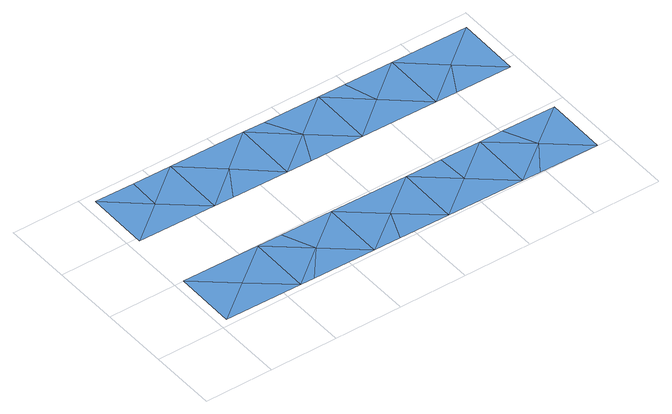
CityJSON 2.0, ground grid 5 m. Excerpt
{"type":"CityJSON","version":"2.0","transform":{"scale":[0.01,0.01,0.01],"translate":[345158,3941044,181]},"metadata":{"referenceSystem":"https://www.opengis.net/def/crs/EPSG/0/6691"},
"CityObjects":{
"waterbody1":{"type":"WaterBody","attributes":{"name":"10","class":"1140","function":"1","WaterBodyRiverFloodingRiskAttribute.description":"5","WaterBodyRiverFloodingRiskAttribute.rankOrg":"2","WaterBodyRiverFloodingRiskAttribute.adminType":"2","WaterBodyRiverFloodingRiskAttribute.scale":"L2"},"geometry":[{"type":"MultiSurface","lod":"1","boundaries":[[[0,1,2]],[[1,3,2]],[[4,3,1]],[[5,3,4]],[[3,5,6]],[[7,8,9]],[[9,8,10]],[[11,10,12]],[[11,12,13]],[[1,0,14]],[[15,12,16]],[[17,18,13]],[[10,16,12]],[[14,0,19]],[[7,16,8]],[[10,8,16]],[[13,12,17]],[[0,20,19]],[[20,0,2]],[[17,12,15]],[[18,14,19]],[[19,13,18]],[[21,18,17]],[[14,18,21]],[[22,3,6]],[[3,22,2]]]}]},
"waterbody2":{"type":"WaterBody","attributes":{"name":"10","class":"1140","function":"1","WaterBodyRiverFloodingRiskAttribute.description":"5","WaterBodyRiverFloodingRiskAttribute.rankOrg":"2","WaterBodyRiverFloodingRiskAttribute.adminType":"2","WaterBodyRiverFloodingRiskAttribute.scale":"L2"},"geometry":[{"type":"MultiSurface","lod":"1","boundaries":[[[23,24,25]],[[26,24,23]],[[24,26,27]],[[28,29,30]],[[25,30,29]],[[31,32,33]],[[25,34,30]],[[31,35,36]],[[36,37,31]],[[31,37,32]],[[38,33,32]],[[39,38,32]],[[31,33,35]],[[40,28,30]],[[39,28,38]],[[28,40,38]],[[38,40,33]],[[41,40,30]],[[41,30,34]],[[24,27,34]],[[24,34,25]]]}]},
"waterbody3":{"type":"WaterBody","attributes":{"name":"10","class":"1140","function":"1","WaterBodyRiverFloodingRiskAttribute.description":"5","WaterBodyRiverFloodingRiskAttribute.rankOrg":"1","WaterBodyRiverFloodingRiskAttribute.adminType":"2","WaterBodyRiverFloodingRiskAttribute.scale":"L2"},"geometry":[{"type":"MultiSurface","lod":"1","boundaries":[[[42,26,23]],[[43,44,42]],[[42,44,26]],[[45,42,23]],[[45,43,42]]]}]}
},
"vertices":[
[2051,243,75],[2328,11,75],[2336,466,75],[2617,234,75],[2460,9,75],[2898,1,75],[2906,456,75],[63,51,75],[352,273,75],[71,505,75],[641,495,75],[819,492,75],[918,263,75],[1203,486,75],[1766,21,75],[735,39,75],[634,41,75],[1195,31,75],[1485,253,75],[1774,476,75],[2040,471,75],[1390,27,75],[2511,463,75],
[2344,932,75],[2067,1170,75],[1782,942,75],[2352,1398,75],[1994,1404,75],[1211,951,75],[1388,948,75],[1501,1179,75],[368,1199,75],[650,961,75],[658,1427,75],[1790,1407,75],[376,1432,75],[87,1437,75],[79,971,75],[934,1189,75],[793,959,75],[1219,1417,75],[1377,1415,75],
[2633,1160,75],[2914,922,75],[2922,1388,75],[2500,929,75]
]}
